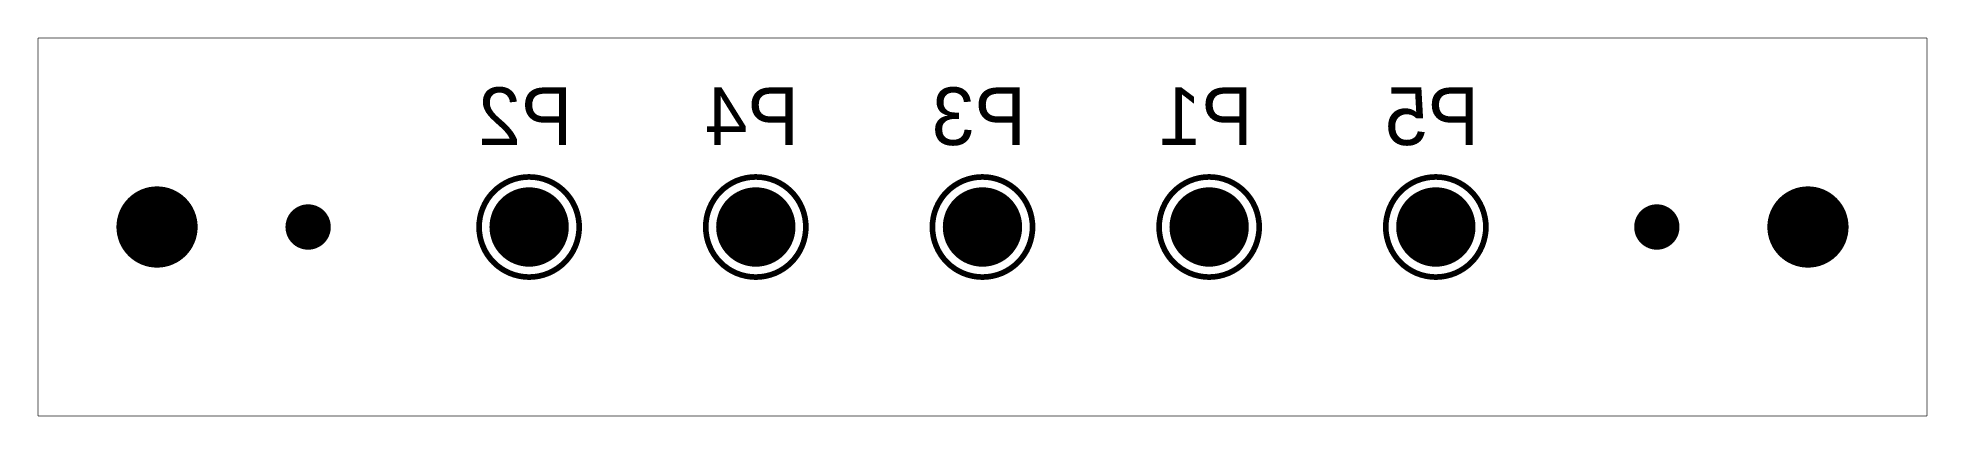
# Model space of a CAD drawing. Extents: x 384.5 to 437.3, y 85.7 to 154.7.
# Drawn here: x 387.3 to 437.3, y 144.7 to 154.7 of the extents above.
import ezdxf

# ---------------------------------------------------------------- set-up
doc = ezdxf.new("R2010")
doc.units = 0
for name, color, linetype in [('BOTTOMOVERLAY', 54, 'CONTINUOUS'), ('BOTTOMPASTE', 16, 'CONTINUOUS'), ('MECHANICAL1', 6, 'CONTINUOUS'), ('PADHOLELAYER', 156, 'CONTINUOUS')]:
    doc.layers.add(name, color=color, linetype=linetype)

msp = doc.modelspace()

# ---------------------------------------------------------------- linework, layer by layer
at = {"layer": 'BOTTOMOVERLAY'}
for points, const_width in [([(401.659, 149.67, 1), (399.009, 149.67, 1)], 0.15), ([(407.659, 149.67, 1), (405.009, 149.67, 1)], 0.15), ([(413.659, 149.67, 1), (411.009, 149.67, 1)], 0.15), ([(419.659, 149.67, 1), (417.009, 149.67, 1)], 0.15), ([(425.659, 149.67, 1), (423.009, 149.67, 1)], 0.15), ([(398.972, 149.67, 1), (399.047, 149.67, 1)], 0.075), ([(401.622, 149.67, 1), (401.697, 149.67, 1)], 0.075), ([(404.972, 149.67, 1), (405.047, 149.67, 1)], 0.075), ([(407.622, 149.67, 1), (407.697, 149.67, 1)], 0.075), ([(410.972, 149.67, 1), (411.047, 149.67, 1)], 0.075), ([(413.622, 149.67, 1), (413.697, 149.67, 1)], 0.075), ([(416.972, 149.67, 1), (417.047, 149.67, 1)], 0.075), ([(419.622, 149.67, 1), (419.697, 149.67, 1)], 0.075), ([(422.972, 149.67, 1), (423.047, 149.67, 1)], 0.075), ([(425.622, 149.67, 1), (425.697, 149.67, 1)], 0.075)]:
    msp.add_lwpolyline(points, format="xyb", close=True, dxfattribs=dict(at, const_width=const_width))
at = {"layer": 'BOTTOMPASTE', "const_width": 1.05}
for points in [[(399.809, 149.67, 1), (400.859, 149.67, 1)], [(405.809, 149.67, 1), (406.859, 149.67, 1)], [(411.809, 149.67, 1), (412.859, 149.67, 1)], [(417.809, 149.67, 1), (418.859, 149.67, 1)], [(423.809, 149.67, 1), (424.859, 149.67, 1)]]:
    msp.add_lwpolyline(points, format="xyb", close=True, dxfattribs=at)
at = {"layer": 'MECHANICAL1', "const_width": 0.0127}
for points in [[(387.334, 144.67), (387.334, 154.67)], [(387.334, 154.67), (437.334, 154.67)], [(387.334, 144.67), (387.334, 154.67)], [(387.334, 154.67), (437.334, 154.67)], [(437.334, 144.67), (437.334, 154.67)], [(437.334, 144.67), (437.334, 154.67)], [(387.334, 144.67), (437.334, 144.67)], [(387.334, 144.67), (437.334, 144.67)]]:
    msp.add_lwpolyline(points, dxfattribs=at)
at = {"layer": 'MECHANICAL1', "const_width": 0.00635}
for points in [[(387.331, 154.67, 1), (387.338, 154.67, 1)], [(387.331, 154.67, 1), (387.338, 154.67, 1)], [(387.331, 154.67, 1), (387.338, 154.67, 1)], [(387.331, 154.67, 1), (387.338, 154.67, 1)], [(437.331, 154.67, 1), (437.338, 154.67, 1)], [(437.331, 154.67, 1), (437.338, 154.67, 1)], [(437.331, 154.67, 1), (437.338, 154.67, 1)], [(437.331, 154.67, 1), (437.338, 154.67, 1)], [(387.331, 144.67, 1), (387.338, 144.67, 1)], [(387.331, 144.67, 1), (387.338, 144.67, 1)], [(387.331, 144.67, 1), (387.338, 144.67, 1)], [(387.331, 144.67, 1), (387.338, 144.67, 1)], [(437.331, 144.67, 1), (437.338, 144.67, 1)], [(437.331, 144.67, 1), (437.338, 144.67, 1)], [(437.331, 144.67, 1), (437.338, 144.67, 1)], [(437.331, 144.67, 1), (437.338, 144.67, 1)]]:
    msp.add_lwpolyline(points, format="xyb", close=True, dxfattribs=at)
at = {"layer": 'PADHOLELAYER'}
for points, const_width in [([(389.947, 149.67, 1), (391.022, 149.67, 1)], 1.075), ([(433.647, 149.67, 1), (434.722, 149.67, 1)], 1.075), ([(394.184, 149.67, 1), (394.784, 149.67, 1)], 0.6), ([(429.884, 149.67, 1), (430.484, 149.67, 1)], 0.6)]:
    msp.add_lwpolyline(points, format="xyb", close=True, dxfattribs=dict(at, const_width=const_width))

# ---------------------------------------------------------------- texts
at = {"layer": 'BOTTOMOVERLAY', "text_generation_flag": 2}
for s, p in [('P2', (401.478, 151.839)), ('P4', (407.473, 151.839)), ('P3', (413.483, 151.839)), ('P1', (419.488, 151.839)), ('P5', (425.479, 151.839))]:
    msp.add_text(s, height=1.524, dxfattribs=at).set_placement(p)

doc.saveas('drawing.dxf')
